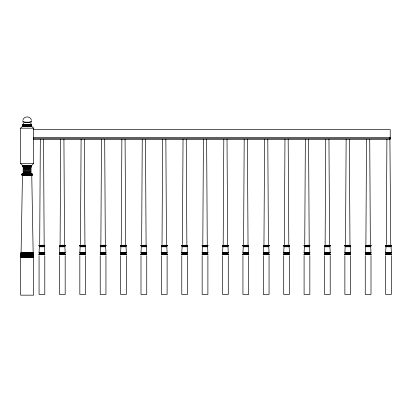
<?xml version="1.0" encoding="UTF-8"?>
<svg xmlns="http://www.w3.org/2000/svg" width="412" height="412" viewBox="0 0 412 412"><rect width="100%" height="100%" fill="white"/><g stroke="black" fill="none" stroke-linecap="round" stroke-linejoin="round"><path stroke-width="0.62" d="M39.696 244.635L40.325 139.282M60.085 244.635L60.713 139.282M80.474 244.635L81.097 139.282M100.863 244.635L101.486 139.282M121.246 244.635L121.875 139.282M141.635 244.635L142.258 139.282M162.024 244.635L162.647 139.282M182.408 244.635L183.036 139.282M202.797 244.635L203.425 139.282M223.186 244.635L223.809 139.282M243.574 244.635L244.198 139.282M263.958 244.635L264.586 139.282M284.347 244.635L284.97 139.282M304.736 244.635L305.359 139.282M325.119 244.635L325.748 139.282M345.508 244.635L346.137 139.282M365.897 244.635L366.52 139.282M386.286 244.635L386.909 139.282M21.089 252.814L22.459 175.198M39.382 246.165L39.068 245.707L39.382 245.248M39.372 254.724L39.058 254.266L39.372 253.807M59.766 245.248L59.452 245.707L59.766 246.165M59.755 254.724L59.446 254.266L59.755 253.807M80.155 246.165L79.84 245.707L80.155 245.248M80.144 254.724L79.83 254.266L80.144 253.807M100.543 246.165L100.229 245.707L100.543 245.248M100.533 254.724L100.219 254.266L100.533 253.807M120.927 246.165L120.618 245.707L120.927 245.248M120.922 254.724L120.608 254.266L120.922 253.807M141.316 246.165L141.002 245.707L141.316 245.248M141.306 254.724L140.992 254.266L141.306 253.807M161.705 246.165L161.391 245.707L161.705 245.248M161.695 254.724L161.38 254.266L161.695 253.807M182.094 246.165L181.78 245.707L182.094 245.248M182.083 254.724L181.769 254.266L182.083 253.807M202.477 246.165L202.163 245.707L202.477 245.248M202.467 254.724L202.158 254.266L202.467 253.807M222.866 246.165L222.552 245.707L222.866 245.248M222.856 254.724L222.542 254.266L222.856 253.807M243.255 246.165L242.941 245.707L243.255 245.248M243.245 254.724L242.931 254.266L243.245 253.807M263.639 245.248L263.33 245.707L263.639 246.165M263.634 254.724L263.32 254.266L263.634 253.807M284.028 246.165L283.714 245.707L284.028 245.248M284.017 254.724L283.703 254.266L284.017 253.807M304.417 246.165L304.102 245.707L304.417 245.248M304.406 254.724L304.092 254.266L304.406 253.807M324.805 246.165L324.491 245.707L324.805 245.248M324.795 254.724L324.481 254.266L324.795 253.807M345.189 246.165L344.875 245.707L345.189 245.248M345.179 254.724L344.87 254.266L345.179 253.807M365.578 246.165L365.264 245.707L365.578 245.248M365.568 254.724L365.253 254.266L365.568 253.807M385.967 246.165L385.653 245.707L385.967 245.248M385.956 253.807L385.642 254.266L385.956 254.724M22.825 120.376C23.541 115.767 30.771 115.767 31.487 120.376M30.467 124.177L31.111 123.219M20.6 128.189L22.459 126.33L31.76 126.33L33.619 128.189L33.619 163.533L31.76 165.392L22.459 165.392L20.6 163.533L20.6 128.189L33.619 128.189M22.825 121.252C24.617 122.894 29.695 122.894 31.487 121.252M22.912 124.63L31.312 124.63M22.82 124.723L31.405 124.723M22.742 124.836L31.487 124.836M22.675 124.975L31.554 124.975M22.629 125.119L31.6 125.119M22.603 125.279L31.626 125.279M22.593 125.444L31.636 125.444M22.603 125.603L31.626 125.603M22.629 125.763L31.6 125.763M22.675 125.912L31.554 125.912M22.742 126.046L31.487 126.046M31.405 126.16L22.82 126.16L31.312 126.257M33.619 129.6L390.226 129.6L390.226 139.359L33.619 139.364M389.891 137.356L390.746 244.635M33.619 137.505L390.226 137.505M33.619 138.432L390.226 138.432M20.6 163.533L33.619 163.533M22.82 165.485L31.405 165.485M22.742 165.603L31.487 165.603M22.675 165.737L31.554 165.737M22.629 165.887L31.6 165.887M22.603 166.041L31.626 166.041M22.593 166.206L31.636 166.206M22.603 166.366L31.626 166.366M22.629 166.525L31.6 166.525M22.675 166.675L31.554 166.675M22.742 166.808L31.487 166.808M31.405 166.927L22.82 166.927L31.312 167.02M23.227 167.401L30.998 167.401M23.154 167.895L31.075 167.895M23.098 168.467L31.132 168.467M23.057 169.095L31.173 169.095M23.031 169.759L31.199 169.759M23.021 170.45L31.209 170.45M23.031 171.14L31.199 171.14M23.057 171.809L31.173 171.809M23.098 172.437L31.132 172.437M23.154 173.009L31.075 173.009M23.237 173.498L23.319 173.9L23.227 173.498L30.998 173.498M21.991 173.926L32.234 173.926M21.898 174.024L32.332 174.024M21.821 174.137L32.409 174.137M21.769 174.261L32.466 174.261M21.733 174.389L32.502 174.389M21.723 174.523L32.512 174.523M21.733 174.662L32.502 174.662M21.769 174.791L32.466 174.791M21.821 174.915L32.409 174.915M21.898 175.028L32.332 175.028M32.126 175.203L21.991 175.121L32.234 175.121M41.936 245.248L44.496 245.248M62.325 245.248L64.885 245.248M82.714 245.248L85.269 245.248M103.098 245.248L105.657 245.248M123.487 245.248L126.046 245.248M143.876 245.248L146.435 245.248M164.264 245.248L166.819 245.248M184.648 245.248L187.208 245.248M205.037 245.248L207.597 245.248M225.426 245.248L227.98 245.248M245.81 245.248L248.369 245.248M266.198 245.248L268.758 245.248M286.587 245.248L289.147 245.248M306.976 245.248L309.53 245.248M327.36 245.248L329.919 245.248M347.749 245.248L350.308 245.248M368.137 245.248L370.692 245.248M388.521 245.248L391.081 245.248M39.289 245.294L44.584 245.294M59.678 245.294L64.972 245.294M80.067 245.294L85.361 245.294M100.451 245.294L105.745 245.294M120.84 245.294L126.134 245.294M141.228 245.294L146.523 245.294M161.617 245.294L166.912 245.294M182.001 245.294L187.295 245.294M202.39 245.294L207.684 245.294M222.779 245.294L228.073 245.294M243.162 245.294L248.457 245.294M263.551 245.294L268.845 245.294M283.94 245.294L289.234 245.294M304.329 245.294L309.623 245.294M324.713 245.294L330.007 245.294M345.102 245.294L350.396 245.294M365.49 245.294L370.785 245.294M385.874 245.294L391.168 245.294M39.212 245.356L44.661 245.356M59.601 245.356L65.05 245.356M79.985 245.356L85.439 245.356M100.374 245.356L105.827 245.356M120.762 245.356L126.211 245.356M141.151 245.356L146.6 245.356M161.535 245.356L166.989 245.356M181.924 245.356L187.378 245.356M202.313 245.356L207.761 245.356M222.696 245.356L228.15 245.356M243.085 245.356L248.539 245.356M263.474 245.356L268.923 245.356M283.863 245.356L289.312 245.356M304.247 245.356L309.7 245.356M324.635 245.356L330.089 245.356M345.024 245.356L350.473 245.356M365.408 245.356L370.862 245.356M385.797 245.356L391.251 245.356M39.099 245.516L44.774 245.516M59.488 245.516L65.163 245.516M79.876 245.516L85.552 245.516M100.26 245.516L105.935 245.516M120.649 245.516L126.324 245.516M141.038 245.516L146.713 245.516M161.427 245.516L167.102 245.516M181.81 245.516L187.486 245.516M202.199 245.516L207.875 245.516M222.588 245.516L228.263 245.516M242.972 245.516L248.647 245.516M263.361 245.516L269.036 245.516M283.75 245.516L289.425 245.516M304.138 245.516L309.814 245.516M324.522 245.516L330.197 245.516M344.911 245.516L350.586 245.516M365.3 245.516L370.975 245.516M385.683 245.516L391.359 245.516M39.073 245.609L44.805 245.609M59.457 245.609L65.194 245.609M79.846 245.609L85.578 245.609M100.234 245.609L105.966 245.609M120.618 245.609L126.355 245.609M141.007 245.609L146.739 245.609M161.396 245.609L167.128 245.609M181.785 245.609L187.517 245.609M202.168 245.609L207.905 245.609M222.557 245.609L228.289 245.609M242.946 245.609L248.678 245.609M263.33 245.609L269.067 245.609M283.719 245.609L289.451 245.609M304.108 245.609L309.839 245.609M324.496 245.609L330.228 245.609M344.88 245.609L350.617 245.609M365.269 245.609L371.001 245.609M385.658 245.609L391.39 245.609M39.063 245.707L44.815 245.707M59.446 245.707L65.204 245.707M79.835 245.707L85.588 245.707M100.224 245.707L105.977 245.707M120.613 245.707L126.366 245.707M140.997 245.707L146.749 245.707M161.386 245.707L167.138 245.707M181.774 245.707L187.527 245.707M202.158 245.707L207.916 245.707M222.547 245.707L228.3 245.707M242.936 245.707L248.688 245.707M263.325 245.707L269.077 245.707M283.708 245.707L289.461 245.707M304.097 245.707L309.85 245.707M324.486 245.707L330.239 245.707M344.87 245.707L350.627 245.707M365.259 245.707L371.011 245.707M385.647 245.707L391.4 245.707M39.073 245.804L44.805 245.804M59.457 245.804L65.194 245.804M79.846 245.804L85.578 245.804M100.234 245.804L105.966 245.804M120.618 245.804L126.355 245.804M141.007 245.804L146.739 245.804M161.396 245.804L167.128 245.804M181.785 245.804L187.517 245.804M202.168 245.804L207.905 245.804M222.557 245.804L228.289 245.804M242.946 245.804L248.678 245.804M263.33 245.804L269.067 245.804M283.719 245.804L289.451 245.804M304.108 245.804L309.839 245.804M324.496 245.804L330.228 245.804M344.88 245.804L350.617 245.804M365.269 245.804L371.001 245.804M385.658 245.804L391.39 245.804M39.099 245.897L44.774 245.897M59.488 245.897L65.163 245.897M79.876 245.897L85.552 245.897M100.26 245.897L105.935 245.897M120.649 245.897L126.324 245.897M141.038 245.897L146.713 245.897M161.427 245.897L167.102 245.897M181.81 245.897L187.486 245.897M202.199 245.897L207.875 245.897M222.588 245.897L228.263 245.897M242.972 245.897L248.647 245.897M263.361 245.897L269.036 245.897M283.75 245.897L289.425 245.897M304.138 245.897L309.814 245.897M324.522 245.897L330.197 245.897M344.911 245.897L350.586 245.897M365.3 245.897L370.975 245.897M385.683 245.897L391.359 245.897M39.15 245.985L44.728 245.985M59.534 245.985L65.117 245.985M79.923 245.985L85.5 245.985M100.312 245.985L105.889 245.985M120.695 245.985L126.278 245.985M141.084 245.985L146.667 245.985M161.473 245.985L167.051 245.985M181.862 245.985L187.439 245.985M202.246 245.985L207.828 245.985M222.635 245.985L228.212 245.985M243.023 245.985L248.601 245.985M263.407 245.985L268.99 245.985M283.796 245.985L289.378 245.985M304.185 245.985L309.762 245.985M324.574 245.985L330.151 245.985M344.957 245.985L350.54 245.985M365.346 245.985L370.924 245.985M385.735 245.985L391.312 245.985M39.212 246.057L44.661 246.057M59.601 246.057L65.05 246.057M79.985 246.057L85.439 246.057M100.374 246.057L105.827 246.057M120.762 246.057L126.211 246.057M141.151 246.057L146.6 246.057M161.535 246.057L166.989 246.057M181.924 246.057L187.378 246.057M202.313 246.057L207.761 246.057M222.696 246.057L228.15 246.057M243.085 246.057L248.539 246.057M263.474 246.057L268.923 246.057M283.863 246.057L289.312 246.057M304.247 246.057L309.7 246.057M324.635 246.057L330.089 246.057M345.024 246.057L350.473 246.057M365.408 246.057L370.862 246.057M385.797 246.057L391.251 246.057M39.289 246.118L44.584 246.118M59.678 246.118L64.972 246.118M80.067 246.118L85.361 246.118M100.451 246.118L105.745 246.118M120.84 246.118L126.134 246.118M141.228 246.118L146.523 246.118M161.617 246.118L166.912 246.118M182.001 246.118L187.295 246.118M202.39 246.118L207.684 246.118M222.779 246.118L228.073 246.118M243.162 246.118L248.457 246.118M263.551 246.118L268.845 246.118M283.94 246.118L289.234 246.118M304.329 246.118L309.623 246.118M324.713 246.118L330.007 246.118M345.102 246.118L350.396 246.118M365.49 246.118L370.785 246.118M385.874 246.118L391.168 246.118M85.269 246.778L80.155 246.778L79.835 252.638L85.567 252.638L85.253 246.778M146.435 246.778L141.316 246.778L140.997 252.638L146.734 252.638L146.415 246.778M207.597 246.778L202.477 246.778L202.158 252.638L207.895 252.638L207.576 246.778M289.147 246.778L284.028 246.778L283.708 252.638L289.445 252.638L289.126 246.778M350.308 246.778L345.189 246.778L344.87 252.638L350.607 252.638L350.288 246.778M39.052 252.736L44.805 252.736M59.441 252.736L65.194 252.736M79.825 252.736L85.578 252.736M100.214 252.736L105.966 252.736M120.603 252.736L126.355 252.736M140.986 252.736L146.744 252.736M161.375 252.736L167.128 252.736M181.764 252.736L187.517 252.736M202.153 252.736L207.905 252.736M222.537 252.736L228.289 252.736M242.925 252.736L248.678 252.736M263.314 252.736L269.067 252.736M283.698 252.736L289.456 252.736M304.087 252.736L309.839 252.736M324.476 252.736L330.228 252.736M344.865 252.736L350.617 252.736M365.248 252.736L371.001 252.736M385.637 252.736L391.39 252.736M21.064 252.814L33.156 252.814L31.76 175.198M39.063 252.834L44.795 252.834M59.446 252.834L65.184 252.834M79.835 252.834L85.567 252.834M100.224 252.834L105.956 252.834M120.613 252.834L126.345 252.834M140.997 252.834L146.734 252.834M161.386 252.834L167.118 252.834M181.774 252.834L187.506 252.834M202.158 252.834L207.895 252.834M222.547 252.834L228.279 252.834M242.936 252.834L248.668 252.834M263.325 252.834L269.057 252.834M283.708 252.834L289.445 252.834M304.097 252.834L309.829 252.834M324.486 252.834L330.218 252.834M344.87 252.834L350.607 252.834M365.259 252.834L370.991 252.834M385.647 252.834L391.379 252.834M20.945 252.906L33.284 252.906M20.832 253.025L33.398 253.025M20.739 253.159L33.49 253.159M20.672 253.308L33.563 253.308M20.631 253.462L33.604 253.462M20.615 253.627L33.619 253.627M20.631 253.792L33.604 253.792M39.202 253.916L44.656 253.916M59.591 253.916L65.039 253.916M79.98 253.916L85.428 253.916M100.363 253.916L105.817 253.916M120.752 253.916L126.201 253.916M141.141 253.916L146.59 253.916M161.525 253.916L166.978 253.916M181.913 253.916L187.367 253.916M202.302 253.916L207.751 253.916M222.691 253.916L228.14 253.916M243.075 253.916L248.529 253.916M263.464 253.916L268.912 253.916M283.853 253.916L289.301 253.916M304.236 253.916L309.69 253.916M324.625 253.916L330.079 253.916M345.014 253.916L350.463 253.916M365.403 253.916L370.852 253.916M385.787 253.916L391.24 253.916M20.672 253.947L33.563 253.947M39.14 253.988L44.717 253.988M59.524 253.988L65.106 253.988M79.913 253.988L85.495 253.988M100.301 253.988L105.879 253.988M120.69 253.988L126.268 253.988M141.074 253.988L146.657 253.988M161.463 253.988L167.04 253.988M181.852 253.988L187.429 253.988M202.235 253.988L207.818 253.988M222.624 253.988L228.207 253.988M243.013 253.988L248.59 253.988M263.402 253.988L268.979 253.988M283.786 253.988L289.368 253.988M304.174 253.988L309.752 253.988M324.563 253.988L330.141 253.988M344.947 253.988L350.53 253.988M365.336 253.988L370.918 253.988M385.725 253.988L391.302 253.988M20.739 254.096L33.49 254.096M39.089 254.075L44.764 254.075M59.477 254.075L65.153 254.075M79.866 254.075L85.541 254.075M100.255 254.075L105.925 254.075M120.639 254.075L126.314 254.075M141.028 254.075L146.703 254.075M161.416 254.075L167.092 254.075M181.8 254.075L187.475 254.075M202.189 254.075L207.864 254.075M222.578 254.075L228.253 254.075M242.967 254.075L248.637 254.075M263.35 254.075L269.026 254.075M283.739 254.075L289.415 254.075M304.128 254.075L309.803 254.075M324.512 254.075L330.187 254.075M344.901 254.075L350.576 254.075M365.289 254.075L370.965 254.075M385.678 254.075L391.349 254.075M39.063 254.168L44.795 254.168M59.446 254.168L65.184 254.168M79.835 254.168L85.567 254.168M100.224 254.168L105.956 254.168M120.613 254.168L126.345 254.168M140.997 254.168L146.734 254.168M161.386 254.168L167.118 254.168M181.774 254.168L187.506 254.168M202.158 254.168L207.895 254.168M222.547 254.168L228.279 254.168M242.936 254.168L248.668 254.168M263.325 254.168L269.057 254.168M283.708 254.168L289.445 254.168M304.097 254.168L309.829 254.168M324.486 254.168L330.218 254.168M344.87 254.168L350.607 254.168M365.259 254.168L370.991 254.168M385.647 254.168L391.379 254.168M20.832 254.189L33.398 254.23M39.052 254.266L44.805 254.266M59.441 254.266L65.194 254.266M79.825 254.266L85.578 254.266M100.214 254.266L105.966 254.266M120.603 254.266L126.355 254.266M140.986 254.266L146.744 254.266M161.375 254.266L167.128 254.266M181.764 254.266L187.517 254.266M202.153 254.266L207.905 254.266M222.537 254.266L228.289 254.266M242.925 254.266L248.678 254.266M263.314 254.266L269.067 254.266M283.698 254.266L289.456 254.266M304.087 254.266L309.839 254.266M324.476 254.266L330.228 254.266M344.865 254.266L350.617 254.266M365.248 254.266L371.001 254.266M385.637 254.266L391.39 254.266M20.739 254.322L33.49 254.322M39.063 254.364L44.795 254.364M59.446 254.364L65.184 254.364M79.835 254.364L85.567 254.364M100.224 254.364L105.956 254.364M120.613 254.364L126.345 254.364M140.997 254.364L146.734 254.364M161.386 254.364L167.118 254.364M181.774 254.364L187.506 254.364M202.158 254.364L207.895 254.364M222.547 254.364L228.279 254.364M242.936 254.364L248.668 254.364M263.325 254.364L269.057 254.364M283.708 254.364L289.445 254.364M304.097 254.364L309.829 254.364M324.486 254.364L330.218 254.364M344.87 254.364L350.607 254.364M365.259 254.364L370.991 254.364M385.647 254.364L391.379 254.364M20.672 254.467L33.563 254.467M39.089 254.456L44.764 254.456M59.477 254.456L65.153 254.456M79.866 254.456L85.541 254.456M100.255 254.456L105.925 254.456M120.639 254.456L126.314 254.456M141.028 254.456L146.703 254.456M161.416 254.456L167.092 254.456M181.8 254.456L187.475 254.456M202.189 254.456L207.864 254.456M222.578 254.456L228.253 254.456M242.967 254.456L248.637 254.456M263.35 254.456L269.026 254.456M283.739 254.456L289.415 254.456M304.128 254.456L309.803 254.456M324.512 254.456L330.187 254.456M344.901 254.456L350.576 254.456M365.289 254.456L370.965 254.456M385.678 254.456L391.349 254.456M20.631 254.626L33.604 254.626M39.202 254.616L44.656 254.616M59.591 254.616L65.039 254.616M79.98 254.616L85.428 254.616M100.363 254.616L105.817 254.616M120.752 254.616L126.201 254.616M141.141 254.616L146.59 254.616M161.525 254.616L166.978 254.616M181.913 254.616L187.367 254.616M202.302 254.616L207.751 254.616M222.691 254.616L228.14 254.616M243.075 254.616L248.529 254.616M263.464 254.616L268.912 254.616M283.853 254.616L289.301 254.616M304.236 254.616L309.69 254.616M324.625 254.616L330.079 254.616M345.014 254.616L350.463 254.616M365.403 254.616L370.852 254.616M385.787 254.616L391.24 254.616M20.615 254.791L33.619 254.791M20.631 254.951L33.604 254.951M20.672 255.11L33.563 255.11M20.739 255.26L33.49 255.26M20.832 255.394L33.398 255.394M33.284 255.507L20.945 255.507L33.151 255.625M20.945 255.723L33.284 255.723M20.832 255.837L33.398 255.837M20.739 255.97L33.49 255.97M20.672 256.12L33.563 256.12M20.631 256.279L33.604 256.279M33.604 256.604L20.615 256.439L33.619 256.439M20.672 256.764L33.563 256.764M20.739 256.908L33.49 256.908M20.832 257.042L33.398 257.042M21.635 257.16L33.006 257.16M23.201 123.219L23.845 124.177M369.729 139.282L370.357 244.635M349.345 139.282L349.968 244.635M328.956 139.282L329.579 244.635M308.567 139.282L309.196 244.635M288.179 139.282L288.807 244.635M267.795 139.282L268.418 244.635M247.406 139.282L248.034 244.635M227.017 139.282L227.645 244.635M206.633 139.282L207.257 244.635M186.245 139.282L186.868 244.635M165.856 139.282L166.484 244.635M145.467 139.282L146.095 244.635M125.083 139.282L125.706 244.635M104.694 139.282L105.323 244.635M84.305 139.282L84.934 244.635M63.922 139.282L64.545 244.635M43.533 139.282L44.156 244.635M391.379 255.641L391.379 294.456L385.647 294.456L385.647 255.641M370.996 255.641L370.996 294.456L365.259 294.456L365.259 255.641M350.607 255.641L350.607 294.456L344.87 294.456L344.87 255.641M330.218 255.641L330.218 294.456L324.486 294.456L324.486 255.641M309.829 255.641L309.829 294.456L304.097 294.456L304.097 255.641M289.445 255.641L289.445 294.456L283.708 294.456L283.708 255.641M269.057 255.641L269.057 294.456L263.325 294.456L263.325 255.641M248.668 255.641L248.668 294.456L242.936 294.456L242.936 255.641M228.284 255.641L228.284 294.456L222.547 294.456L222.547 255.641M207.895 255.641L207.895 294.456L202.158 294.456L202.158 255.641M187.506 255.641L187.506 294.456L181.774 294.456L181.774 255.641M167.118 255.641L167.118 294.456L161.386 294.456L161.386 255.641M146.734 255.641L146.734 294.456L140.997 294.456L140.997 255.641M126.345 255.641L126.345 294.456L120.613 294.456L120.613 255.641M105.956 255.641L105.956 294.456L100.224 294.456L100.224 255.641M85.572 255.641L85.572 294.456L79.835 294.456L79.835 255.641M65.184 255.641L65.184 294.456L59.446 294.456L59.446 255.641M44.795 255.641L44.795 294.456L39.063 294.456L39.063 255.641M22.825 121.741A4.352 0.567 0 0 0 23.474 122.173L30.838 122.173A4.352 0.567 0 0 0 31.487 121.741M39.382 246.778L39.063 252.638L44.795 252.638L44.475 246.778L39.382 246.778M59.766 246.778L59.446 252.638L65.184 252.638L64.864 246.778L59.766 246.778M100.543 246.778L100.224 252.638L105.956 252.638L105.637 246.778L100.543 246.778M120.927 246.778L120.613 252.638L126.345 252.638L126.026 246.778L120.927 246.778M161.705 246.778L161.386 252.638L167.118 252.638L166.803 246.778L161.705 246.778M182.094 246.778L181.774 252.638L187.506 252.638L187.187 246.778L182.094 246.778M222.866 246.778L222.547 252.638L228.279 252.638L227.965 246.778L222.866 246.778M243.255 246.778L242.936 252.638L248.668 252.638L248.348 246.778L243.255 246.778M263.639 246.778L263.325 252.638L269.057 252.638L268.737 246.778L263.639 246.778M304.417 246.778L304.097 252.638L309.829 252.638L309.515 246.778L304.417 246.778M324.805 246.778L324.486 252.638L330.218 252.638L329.899 246.778L324.805 246.778M365.578 246.778L365.259 252.638L370.991 252.638L370.676 246.778L365.578 246.778M385.967 246.778L385.647 252.638L391.379 252.638L391.06 246.778L385.967 246.778M33.619 257.253L20.6 257.253L20.6 295.157L33.619 295.157L33.619 257.253"/></g></svg>
